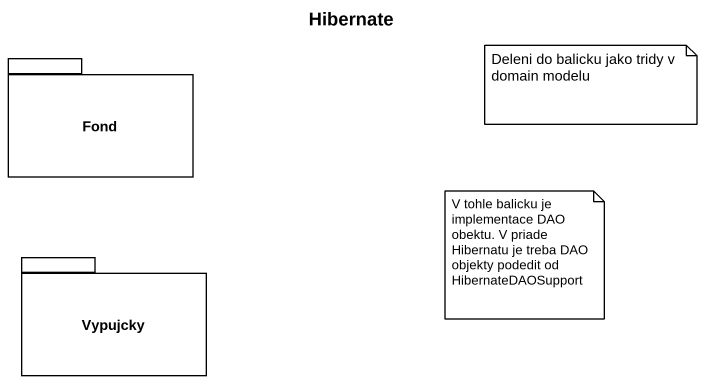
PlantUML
@startuml
title Hibernate
package Fond {
}
package Vypujcky {
}
note as N1
  Deleni do balicku jako tridy v domain modelu
end note
note as N2
  V tohle balicku je implementace DAO obektu. V priade Hibernatu je treba DAO objekty podedit od HibernateDAOSupport
end note
@enduml
